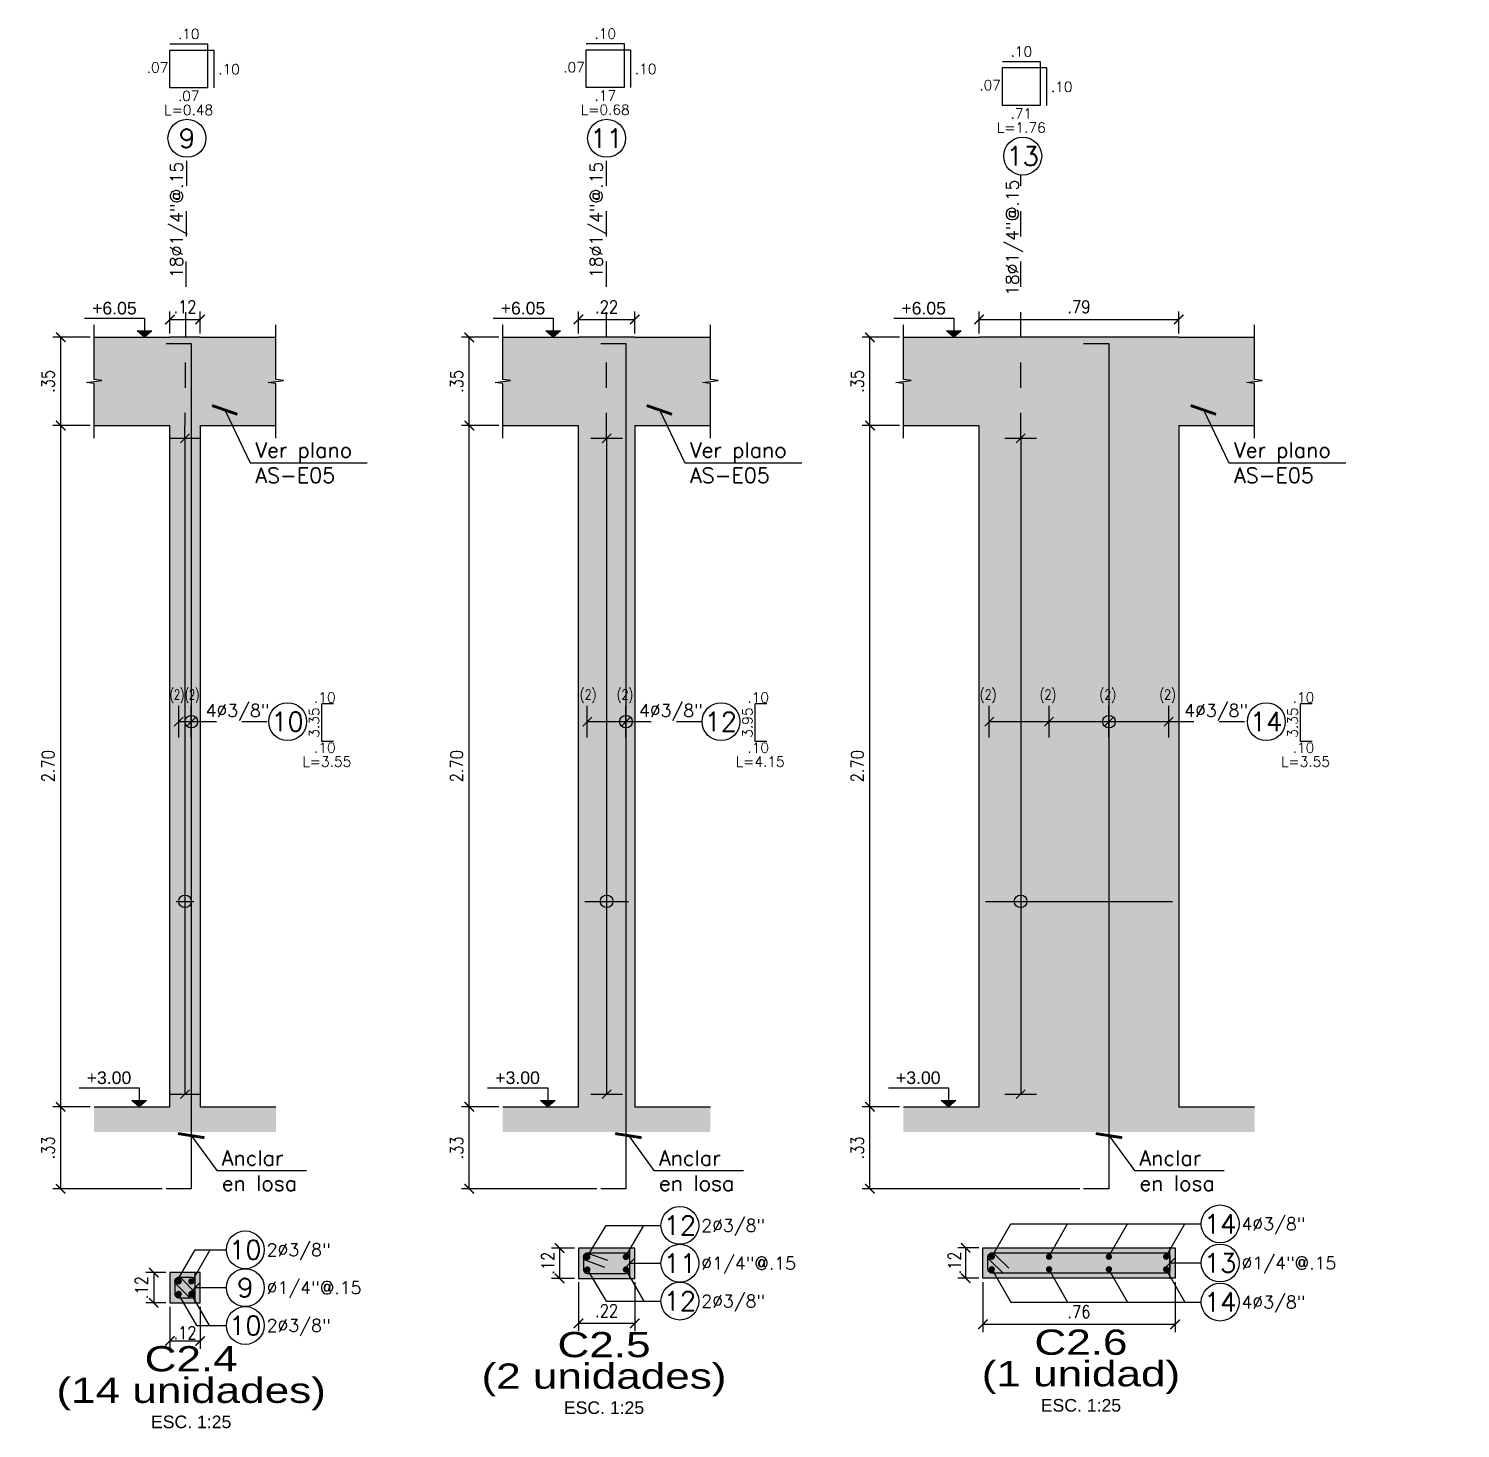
# Model space of a CAD drawing. Header units: millimetres. Extents: x -4.1 to 30.8, y -2.4 to 8.4.
# Drawn here: x 25.12 to 30.79, y 1.78 to 7.32 of the extents above; entities that cross this region are included whole.
import ezdxf
from ezdxf.enums import TextEntityAlignment as Align

# ---------------------------------------------------------------- set-up
doc = ezdxf.new("R2010")
doc.units = ezdxf.units.MM
doc.header["$LTSCALE"] = 0.05
doc.linetypes.add('DOT2', pattern=[3.175, 0, -3.175])
doc.linetypes.add('HIDDEN2', pattern=[4.7625, 3.175, -1.5875])
for name, color, linetype in [('ACHURADO', 1, 'Continuous'), ('ACOTADO', 2, 'Continuous'), ('CONT_CORTE', 4, 'Continuous'), ('TEXTO_REFUERZO', 3, 'Continuous'), ('TITULOS', 1, 'Continuous'), ('TXT_IND', 2, 'Continuous')]:
    doc.layers.add(name, color=color, linetype=linetype)
doc.styles.add('ACOTAMIENTOS', font='romans.shx', dxfattribs={"width": 0.85})
doc.styles.add('ARIAL', font='arial.ttf')
doc.styles.get("Standard").update_dxf_attribs({"font": 'romans.shx'})
doc.dimstyles.new('ACOTA_25', dxfattribs={"dimscale": 0.025, "dimtxt": 2, "dimasz": 1.5, "dimexe": 1.25, "dimexo": 0.625, "dimgap": 1, "dimtad": 1, "dimzin": 4, "dimdsep": 46, "dimtxsty": 'ACOTAMIENTOS', "dimblk1": 'ARCHTICK', "dimblk2": 'ARCHTICK', "dimsah": 1, "dimcen": 1.5, "dimclrd": 1, "dimclre": 1, "dimclrt": 256, "dimadec": 0, "dimazin": 0, "dimtfac": 1, "dimtofl": 0, "dimtmove": 2, "dimatfit": 3, "dimldrblk": 'ARCHTICK', "dimfxl": 0, "dimtolj": 1, "dimtzin": 0, "dimarcsym": 0})

# ---------------------------------------------------------------- blocks, each defined once
blk = doc.blocks.new('_ARCHTICK')
at = {"color": 0, "linetype": 'ByBlock', "const_width": 0.15}
blk.add_lwpolyline([(-0.5, -0.5), (0.5, 0.5)], dxfattribs=at)
blk = doc.blocks.new('Titulos')
at = {"layer": 'TITULOS', "color": 1, "style": 'ARIAL', "width": 1.25}
blk.add_attdef('TITULO_1', text='', height=0.2, dxfattribs=at).set_placement((0, 0.25), align=Align.MIDDLE_CENTER)
at = {"layer": 'TITULOS', "style": 'ARIAL', "width": 1.25}
blk.add_attdef('TITULO_2', text='', height=0.2, dxfattribs=at).set_placement((0, 0), align=Align.MIDDLE_CENTER)
at = {"layer": 'TITULOS', "color": 2, "width": 1.25}
for tag, p in [('ESCALA_1', (0, -0.25)), ('ESCALA_2', (0, -0.408))]:
    blk.add_attdef(tag, text='', height=0.1, dxfattribs=at).set_placement(p, align=Align.MIDDLE_CENTER)
blk = doc.blocks.new('COTA25')
at = {"layer": 'TEXTO_REFUERZO', "color": 1}
blk.add_line((0, -0.0625), (0, 0.0625), dxfattribs=at)
at = {"layer": 'TEXTO_REFUERZO'}
blk.add_line((-0.0177, -0.0177), (0.0177, 0.0177), dxfattribs=at)
blk = doc.blocks.new('*D37')
at = {"layer": 'ACOTADO', "color": 1, "lineweight": -2}
for p, q in [((25.3623, 5.7497), (25.214, 5.7497)), ((25.2452, 3.0497), (25.2452, 5.7497)), ((25.3623, 3.0497), (25.214, 3.0497))]:
    blk.add_line(p, q, dxfattribs=at)
at = {"layer": 'DEFPOINTS', "color": 0}
for p in [(25.2452, 5.7497), (25.3779, 5.7497), (25.3779, 3.0497)]:
    blk.add_point(p, dxfattribs=at)
at = {"layer": 'ACOTADO', "color": 1, "lineweight": -2, "xscale": 0.03750000000000001, "yscale": 0.03750000000000001, "zscale": 0.03750000000000001}
for p, rotation in [((25.2452, 5.7497), 90), ((25.2452, 3.0497), 270)]:
    blk.add_blockref('_ARCHTICK', p, dxfattribs=dict(at, rotation=rotation))
at = {"layer": 'ACOTADO', "insert": (25.1952, 4.3997), "char_height": 0.05, "attachment_point": 5, "rotation": 90, "style": 'ACOTAMIENTOS'}
blk.add_mtext('\\A1;2.70', dxfattribs=at)
blk = doc.blocks.new('*D38')
at = {"layer": 'ACOTADO', "color": 1, "lineweight": -2}
for p, q in [((25.3623, 6.0997), (25.214, 6.0997)), ((25.2452, 5.7497), (25.2452, 6.0997)), ((25.3623, 5.7497), (25.214, 5.7497))]:
    blk.add_line(p, q, dxfattribs=at)
at = {"layer": 'DEFPOINTS', "color": 0}
for p in [(25.2452, 6.0997), (25.3779, 6.0997), (25.3779, 5.7497)]:
    blk.add_point(p, dxfattribs=at)
at = {"layer": 'ACOTADO', "color": 1, "lineweight": -2, "xscale": 0.03750000000000001, "yscale": 0.03750000000000001, "zscale": 0.03750000000000001}
for p, rotation in [((25.2452, 6.0997), 90), ((25.2452, 5.7497), 270)]:
    blk.add_blockref('_ARCHTICK', p, dxfattribs=dict(at, rotation=rotation))
at = {"layer": 'ACOTADO', "insert": (25.1952, 5.9247), "char_height": 0.05, "attachment_point": 5, "rotation": 90, "style": 'ACOTAMIENTOS'}
blk.add_mtext('\\A1;.35', dxfattribs=at)
blk = doc.blocks.new('*D39')
at = {"layer": 'ACOTADO', "color": 1, "lineweight": -2}
for p, q in [((25.3623, 3.0497), (25.214, 3.0497)), ((25.2452, 2.7247), (25.2452, 3.0497)), ((25.6473, 2.7247), (25.214, 2.7247))]:
    blk.add_line(p, q, dxfattribs=at)
at = {"layer": 'DEFPOINTS', "color": 0}
for p in [(25.2452, 3.0497), (25.3779, 3.0497), (25.6629, 2.7247)]:
    blk.add_point(p, dxfattribs=at)
at = {"layer": 'ACOTADO', "color": 1, "lineweight": -2, "xscale": 0.03750000000000001, "yscale": 0.03750000000000001, "zscale": 0.03750000000000001}
for p, rotation in [((25.2452, 3.0497), 90), ((25.2452, 2.7247), 270)]:
    blk.add_blockref('_ARCHTICK', p, dxfattribs=dict(at, rotation=rotation))
at = {"layer": 'ACOTADO', "insert": (25.1952, 2.8872), "char_height": 0.05, "attachment_point": 5, "rotation": 90, "style": 'ACOTAMIENTOS'}
blk.add_mtext('\\A1;.33', dxfattribs=at)
blk = doc.blocks.new('*D40')
at = {"layer": 'ACOTADO', "color": 1, "linetype": 'HIDDEN2', "lineweight": -2}
for p, q in [((25.6779, 6.1153), (25.6779, 6.2015)), ((25.7979, 6.1153), (25.7979, 6.2015))]:
    blk.add_line(p, q, dxfattribs=at)
at = {"layer": 'ACOTADO', "color": 1, "lineweight": -2}
blk.add_line((25.6779, 6.1702), (25.7979, 6.1702), dxfattribs=at)
at = {"layer": 'DEFPOINTS', "color": 0}
for p in [(25.7979, 6.1702), (25.6779, 6.0997), (25.7979, 6.0997)]:
    blk.add_point(p, dxfattribs=at)
at = {"layer": 'ACOTADO', "color": 1, "lineweight": -2, "xscale": 0.03750000000000001, "yscale": 0.03750000000000001, "zscale": 0.03750000000000001, "rotation": 180}
blk.add_blockref('_ARCHTICK', (25.6779, 6.1702), dxfattribs=at)
at = {"layer": 'ACOTADO', "color": 1, "lineweight": -2, "xscale": 0.03750000000000001, "yscale": 0.03750000000000001, "zscale": 0.03750000000000001}
blk.add_blockref('_ARCHTICK', (25.7979, 6.1702), dxfattribs=at)
at = {"layer": 'ACOTADO', "insert": (25.7379, 6.2209), "char_height": 0.05, "attachment_point": 5, "style": 'ACOTAMIENTOS'}
blk.add_mtext('\\A1;.12', dxfattribs=at)
blk = doc.blocks.new('Nivel-elev')
at = {"layer": 'TXT_IND'}
blk.add_hatch(color=1, dxfattribs=at).paths.add_polyline_path([(-0.058, 0.051), (0.058, 0.051), (0, 0)])
for p, q in [((0, 0), (-0.058, 0.051)), ((-0.058, 0.051), (0.058, 0.051)), ((0.058, 0.051), (0, 0))]:
    blk.add_line(p, q, dxfattribs=at)
blk.add_lwpolyline([(-0.476, 0.151), (0, 0.151), (0, 0.051)], dxfattribs=at)
blk.add_attdef('+2.85', (-0.476, 0.171), '', height=0.0975, dxfattribs=at)
blk = doc.blocks.new('*D41')
at = {"layer": 'ACOTADO', "color": 1, "lineweight": -2}
for p, q in [((27.2816, 2.4898), (27.1908, 2.4898)), ((27.2221, 2.4898), (27.2221, 2.3698)), ((27.2816, 2.3698), (27.1908, 2.3698))]:
    blk.add_line(p, q, dxfattribs=at)
at = {"layer": 'DEFPOINTS', "color": 0}
for p in [(27.2972, 2.4898), (27.2221, 2.3698), (27.2972, 2.3698)]:
    blk.add_point(p, dxfattribs=at)
at = {"layer": 'ACOTADO', "color": 1, "lineweight": -2, "xscale": 0.03750000000000001, "yscale": 0.03750000000000001, "zscale": 0.03750000000000001}
for p, rotation in [((27.2221, 2.4898), 90), ((27.2221, 2.3698), 270)]:
    blk.add_blockref('_ARCHTICK', p, dxfattribs=dict(at, rotation=rotation))
at = {"layer": 'ACOTADO', "insert": (27.1759, 2.4298), "char_height": 0.05, "attachment_point": 5, "rotation": 90, "style": 'ACOTAMIENTOS'}
blk.add_mtext('\\A1;.12', dxfattribs=at)
blk = doc.blocks.new('*D42')
at = {"layer": 'ACOTADO', "color": 1, "lineweight": -2}
for p, q in [((27.2972, 2.3542), (27.2972, 2.1604)), ((27.5203, 2.3542), (27.5203, 2.1604)), ((27.2972, 2.1917), (27.5203, 2.1917))]:
    blk.add_line(p, q, dxfattribs=at)
at = {"layer": 'DEFPOINTS', "color": 0}
for p in [(27.2972, 2.3698), (27.5203, 2.3698), (27.5203, 2.1917)]:
    blk.add_point(p, dxfattribs=at)
at = {"layer": 'ACOTADO', "color": 1, "lineweight": -2, "xscale": 0.03750000000000001, "yscale": 0.03750000000000001, "zscale": 0.03750000000000001, "rotation": 180}
blk.add_blockref('_ARCHTICK', (27.2972, 2.1917), dxfattribs=at)
at = {"layer": 'ACOTADO', "color": 1, "lineweight": -2, "xscale": 0.03750000000000001, "yscale": 0.03750000000000001, "zscale": 0.03750000000000001}
blk.add_blockref('_ARCHTICK', (27.5203, 2.1917), dxfattribs=at)
at = {"layer": 'ACOTADO', "insert": (27.4088, 2.2417), "char_height": 0.05, "attachment_point": 5, "style": 'ACOTAMIENTOS'}
blk.add_mtext('\\A1;.22', dxfattribs=at)
blk = doc.blocks.new('*D43')
at = {"layer": 'ACOTADO', "color": 1, "lineweight": -2}
for p, q in [((26.9816, 5.7497), (26.8332, 5.7497)), ((26.8645, 3.0497), (26.8645, 5.7497)), ((26.9816, 3.0497), (26.8332, 3.0497))]:
    blk.add_line(p, q, dxfattribs=at)
at = {"layer": 'DEFPOINTS', "color": 0}
for p in [(26.8645, 5.7497), (26.9972, 5.7497), (26.9972, 3.0497)]:
    blk.add_point(p, dxfattribs=at)
at = {"layer": 'ACOTADO', "color": 1, "lineweight": -2, "xscale": 0.03750000000000001, "yscale": 0.03750000000000001, "zscale": 0.03750000000000001}
for p, rotation in [((26.8645, 5.7497), 90), ((26.8645, 3.0497), 270)]:
    blk.add_blockref('_ARCHTICK', p, dxfattribs=dict(at, rotation=rotation))
at = {"layer": 'ACOTADO', "insert": (26.8145, 4.3997), "char_height": 0.05, "attachment_point": 5, "rotation": 90, "style": 'ACOTAMIENTOS'}
blk.add_mtext('\\A1;2.70', dxfattribs=at)
blk = doc.blocks.new('*D44')
at = {"layer": 'ACOTADO', "color": 1, "lineweight": -2}
for p, q in [((26.9816, 6.0997), (26.8332, 6.0997)), ((26.8645, 5.7497), (26.8645, 6.0997)), ((26.9816, 5.7497), (26.8332, 5.7497))]:
    blk.add_line(p, q, dxfattribs=at)
at = {"layer": 'DEFPOINTS', "color": 0}
for p in [(26.8645, 6.0997), (26.9972, 6.0997), (26.9972, 5.7497)]:
    blk.add_point(p, dxfattribs=at)
at = {"layer": 'ACOTADO', "color": 1, "lineweight": -2, "xscale": 0.03750000000000001, "yscale": 0.03750000000000001, "zscale": 0.03750000000000001}
for p, rotation in [((26.8645, 6.0997), 90), ((26.8645, 5.7497), 270)]:
    blk.add_blockref('_ARCHTICK', p, dxfattribs=dict(at, rotation=rotation))
at = {"layer": 'ACOTADO', "insert": (26.8145, 5.9247), "char_height": 0.05, "attachment_point": 5, "rotation": 90, "style": 'ACOTAMIENTOS'}
blk.add_mtext('\\A1;.35', dxfattribs=at)
blk = doc.blocks.new('*D45')
at = {"layer": 'ACOTADO', "color": 1, "lineweight": -2}
for p, q in [((26.9816, 3.0497), (26.8332, 3.0497)), ((26.8645, 2.7247), (26.8645, 3.0497)), ((27.3697, 2.7247), (26.8332, 2.7247))]:
    blk.add_line(p, q, dxfattribs=at)
at = {"layer": 'DEFPOINTS', "color": 0}
for p in [(26.8645, 3.0497), (26.9972, 3.0497), (27.3853, 2.7247)]:
    blk.add_point(p, dxfattribs=at)
at = {"layer": 'ACOTADO', "color": 1, "lineweight": -2, "xscale": 0.03750000000000001, "yscale": 0.03750000000000001, "zscale": 0.03750000000000001}
for p, rotation in [((26.8645, 3.0497), 90), ((26.8645, 2.7247), 270)]:
    blk.add_blockref('_ARCHTICK', p, dxfattribs=dict(at, rotation=rotation))
at = {"layer": 'ACOTADO', "insert": (26.8145, 2.8872), "char_height": 0.05, "attachment_point": 5, "rotation": 90, "style": 'ACOTAMIENTOS'}
blk.add_mtext('\\A1;.33', dxfattribs=at)
blk = doc.blocks.new('*D46')
at = {"layer": 'ACOTADO', "color": 1, "linetype": 'HIDDEN2', "lineweight": -2}
for p, q in [((27.2972, 6.1153), (27.2972, 6.2015)), ((27.5203, 6.1153), (27.5203, 6.2015))]:
    blk.add_line(p, q, dxfattribs=at)
at = {"layer": 'ACOTADO', "color": 1, "lineweight": -2}
blk.add_line((27.2972, 6.1702), (27.5203, 6.1702), dxfattribs=at)
at = {"layer": 'DEFPOINTS', "color": 0}
for p in [(27.5203, 6.1702), (27.2972, 6.0997), (27.5203, 6.0997)]:
    blk.add_point(p, dxfattribs=at)
at = {"layer": 'ACOTADO', "color": 1, "lineweight": -2, "xscale": 0.03750000000000001, "yscale": 0.03750000000000001, "zscale": 0.03750000000000001, "rotation": 180}
blk.add_blockref('_ARCHTICK', (27.2972, 6.1702), dxfattribs=at)
at = {"layer": 'ACOTADO', "color": 1, "lineweight": -2, "xscale": 0.03750000000000001, "yscale": 0.03750000000000001, "zscale": 0.03750000000000001}
blk.add_blockref('_ARCHTICK', (27.5203, 6.1702), dxfattribs=at)
at = {"layer": 'ACOTADO', "insert": (27.4088, 6.2202), "char_height": 0.05, "attachment_point": 5, "style": 'ACOTAMIENTOS'}
blk.add_mtext('\\A1;.22', dxfattribs=at)
blk = doc.blocks.new('*D50')
at = {"layer": 'ACOTADO', "color": 1, "lineweight": -2}
for p, q in [((28.5694, 5.7497), (28.4211, 5.7497)), ((28.4523, 3.0497), (28.4523, 5.7497)), ((28.5694, 3.0497), (28.4211, 3.0497))]:
    blk.add_line(p, q, dxfattribs=at)
at = {"layer": 'DEFPOINTS', "color": 0}
for p in [(28.4523, 5.7497), (28.5851, 5.7497), (28.5851, 3.0497)]:
    blk.add_point(p, dxfattribs=at)
at = {"layer": 'ACOTADO', "color": 1, "lineweight": -2, "xscale": 0.03750000000000001, "yscale": 0.03750000000000001, "zscale": 0.03750000000000001}
for p, rotation in [((28.4523, 5.7497), 90), ((28.4523, 3.0497), 270)]:
    blk.add_blockref('_ARCHTICK', p, dxfattribs=dict(at, rotation=rotation))
at = {"layer": 'ACOTADO', "insert": (28.4023, 4.3997), "char_height": 0.05, "attachment_point": 5, "rotation": 90, "style": 'ACOTAMIENTOS'}
blk.add_mtext('\\A1;2.70', dxfattribs=at)
blk = doc.blocks.new('*D51')
at = {"layer": 'ACOTADO', "color": 1, "lineweight": -2}
for p, q in [((28.5694, 6.0997), (28.4211, 6.0997)), ((28.4523, 5.7497), (28.4523, 6.0997)), ((28.5694, 5.7497), (28.4211, 5.7497))]:
    blk.add_line(p, q, dxfattribs=at)
at = {"layer": 'DEFPOINTS', "color": 0}
for p in [(28.4523, 6.0997), (28.5851, 6.0997), (28.5851, 5.7497)]:
    blk.add_point(p, dxfattribs=at)
at = {"layer": 'ACOTADO', "color": 1, "lineweight": -2, "xscale": 0.03750000000000001, "yscale": 0.03750000000000001, "zscale": 0.03750000000000001}
for p, rotation in [((28.4523, 6.0997), 90), ((28.4523, 5.7497), 270)]:
    blk.add_blockref('_ARCHTICK', p, dxfattribs=dict(at, rotation=rotation))
at = {"layer": 'ACOTADO', "insert": (28.4023, 5.9247), "char_height": 0.05, "attachment_point": 5, "rotation": 90, "style": 'ACOTAMIENTOS'}
blk.add_mtext('\\A1;.35', dxfattribs=at)
blk = doc.blocks.new('*D52')
at = {"layer": 'ACOTADO', "color": 1, "lineweight": -2}
for p, q in [((28.5694, 3.0497), (28.4211, 3.0497)), ((28.4523, 2.7247), (28.4523, 3.0497)), ((29.2836, 2.7247), (28.4211, 2.7247))]:
    blk.add_line(p, q, dxfattribs=at)
at = {"layer": 'DEFPOINTS', "color": 0}
for p in [(28.4523, 3.0497), (28.5851, 3.0497), (29.2992, 2.7247)]:
    blk.add_point(p, dxfattribs=at)
at = {"layer": 'ACOTADO', "color": 1, "lineweight": -2, "xscale": 0.03750000000000001, "yscale": 0.03750000000000001, "zscale": 0.03750000000000001}
for p, rotation in [((28.4523, 3.0497), 90), ((28.4523, 2.7247), 270)]:
    blk.add_blockref('_ARCHTICK', p, dxfattribs=dict(at, rotation=rotation))
at = {"layer": 'ACOTADO', "insert": (28.4023, 2.8872), "char_height": 0.05, "attachment_point": 5, "rotation": 90, "style": 'ACOTAMIENTOS'}
blk.add_mtext('\\A1;.33', dxfattribs=at)
blk = doc.blocks.new('*D53')
at = {"layer": 'ACOTADO', "color": 1, "linetype": 'HIDDEN2', "lineweight": -2}
for p, q in [((28.8851, 6.1153), (28.8851, 6.2015)), ((29.6763, 6.1153), (29.6763, 6.2015))]:
    blk.add_line(p, q, dxfattribs=at)
at = {"layer": 'ACOTADO', "color": 1, "lineweight": -2}
blk.add_line((28.8851, 6.1702), (29.6763, 6.1702), dxfattribs=at)
at = {"layer": 'DEFPOINTS', "color": 0}
for p in [(29.6763, 6.1702), (28.8851, 6.0997), (29.6763, 6.0997)]:
    blk.add_point(p, dxfattribs=at)
at = {"layer": 'ACOTADO', "color": 1, "lineweight": -2, "xscale": 0.03750000000000001, "yscale": 0.03750000000000001, "zscale": 0.03750000000000001, "rotation": 180}
blk.add_blockref('_ARCHTICK', (28.8851, 6.1702), dxfattribs=at)
at = {"layer": 'ACOTADO', "color": 1, "lineweight": -2, "xscale": 0.03750000000000001, "yscale": 0.03750000000000001, "zscale": 0.03750000000000001}
blk.add_blockref('_ARCHTICK', (29.6763, 6.1702), dxfattribs=at)
at = {"layer": 'ACOTADO', "insert": (29.2807, 6.2202), "char_height": 0.05, "attachment_point": 5, "style": 'ACOTAMIENTOS'}
blk.add_mtext('\\A1;.79', dxfattribs=at)
blk = doc.blocks.new('*D54')
at = {"layer": 'ACOTADO', "color": 1, "lineweight": -2}
for p, q in [((28.8844, 2.4908), (28.8005, 2.4908)), ((28.8317, 2.3708), (28.8317, 2.4908)), ((28.8844, 2.3708), (28.8005, 2.3708))]:
    blk.add_line(p, q, dxfattribs=at)
at = {"layer": 'DEFPOINTS', "color": 0}
for p in [(28.8317, 2.4908), (28.9001, 2.4908), (28.9001, 2.3708)]:
    blk.add_point(p, dxfattribs=at)
at = {"layer": 'ACOTADO', "color": 1, "lineweight": -2, "xscale": 0.03750000000000001, "yscale": 0.03750000000000001, "zscale": 0.03750000000000001}
for p, rotation in [((28.8317, 2.4908), 90), ((28.8317, 2.3708), 270)]:
    blk.add_blockref('_ARCHTICK', p, dxfattribs=dict(at, rotation=rotation))
at = {"layer": 'ACOTADO', "insert": (28.7872, 2.4308), "char_height": 0.05, "attachment_point": 5, "rotation": 90, "style": 'ACOTAMIENTOS'}
blk.add_mtext('\\A1;.12', dxfattribs=at)
blk = doc.blocks.new('*D55')
at = {"layer": 'ACOTADO', "color": 1, "lineweight": -2}
for p, q in [((28.9001, 2.3551), (28.9001, 2.1564)), ((29.6613, 2.3551), (29.6613, 2.1564)), ((28.9001, 2.1877), (29.6613, 2.1877))]:
    blk.add_line(p, q, dxfattribs=at)
at = {"layer": 'DEFPOINTS', "color": 0}
for p in [(28.9001, 2.3708), (29.6613, 2.3708), (29.6613, 2.1877)]:
    blk.add_point(p, dxfattribs=at)
at = {"layer": 'ACOTADO', "color": 1, "lineweight": -2, "xscale": 0.03750000000000001, "yscale": 0.03750000000000001, "zscale": 0.03750000000000001, "rotation": 180}
blk.add_blockref('_ARCHTICK', (28.9001, 2.1877), dxfattribs=at)
at = {"layer": 'ACOTADO', "color": 1, "lineweight": -2, "xscale": 0.03750000000000001, "yscale": 0.03750000000000001, "zscale": 0.03750000000000001}
blk.add_blockref('_ARCHTICK', (29.6613, 2.1877), dxfattribs=at)
at = {"layer": 'ACOTADO', "insert": (29.2807, 2.2377), "char_height": 0.05, "attachment_point": 5, "style": 'ACOTAMIENTOS'}
blk.add_mtext('\\A1;.76', dxfattribs=at)
blk = doc.blocks.new('*D59')
at = {"layer": 'ACOTADO', "color": 1, "lineweight": -2}
for p, q in [((25.6623, 2.3931), (25.5827, 2.3931)), ((25.614, 2.3931), (25.614, 2.2731)), ((25.6623, 2.2731), (25.5827, 2.2731))]:
    blk.add_line(p, q, dxfattribs=at)
at = {"layer": 'DEFPOINTS', "color": 0}
for p in [(25.6779, 2.3931), (25.614, 2.2731), (25.6779, 2.2731)]:
    blk.add_point(p, dxfattribs=at)
at = {"layer": 'ACOTADO', "color": 1, "lineweight": -2, "xscale": 0.03750000000000001, "yscale": 0.03750000000000001, "zscale": 0.03750000000000001}
for p, rotation in [((25.614, 2.3931), 90), ((25.614, 2.2731), 270)]:
    blk.add_blockref('_ARCHTICK', p, dxfattribs=dict(at, rotation=rotation))
at = {"layer": 'ACOTADO', "insert": (25.566, 2.3331), "char_height": 0.05, "attachment_point": 5, "rotation": 90, "style": 'ACOTAMIENTOS'}
blk.add_mtext('\\A1;.12', dxfattribs=at)
blk = doc.blocks.new('*D60')
at = {"layer": 'ACOTADO', "color": 1, "lineweight": -2}
for p, q in [((25.6779, 2.2575), (25.6779, 2.0906)), ((25.7979, 2.2575), (25.7979, 2.0906)), ((25.6779, 2.1218), (25.7979, 2.1218))]:
    blk.add_line(p, q, dxfattribs=at)
at = {"layer": 'DEFPOINTS', "color": 0}
for p in [(25.6779, 2.2731), (25.7979, 2.2731), (25.7979, 2.1218)]:
    blk.add_point(p, dxfattribs=at)
at = {"layer": 'ACOTADO', "color": 1, "lineweight": -2, "xscale": 0.03750000000000001, "yscale": 0.03750000000000001, "zscale": 0.03750000000000001, "rotation": 180}
blk.add_blockref('_ARCHTICK', (25.6779, 2.1218), dxfattribs=at)
at = {"layer": 'ACOTADO', "color": 1, "lineweight": -2, "xscale": 0.03750000000000001, "yscale": 0.03750000000000001, "zscale": 0.03750000000000001}
blk.add_blockref('_ARCHTICK', (25.7979, 2.1218), dxfattribs=at)
at = {"layer": 'ACOTADO', "insert": (25.7379, 2.1543), "char_height": 0.05, "attachment_point": 5, "style": 'ACOTAMIENTOS'}
blk.add_mtext('\\A1;.12', dxfattribs=at)

msp = doc.modelspace()

# ---------------------------------------------------------------- hatches: boundary and pattern name
at = {"layer": 'ACHURADO'}
h = msp.add_hatch(color=254, dxfattribs=at)
h.dxf.hatch_style = 1
h.paths.add_polyline_path([(26.0979, 5.9167), (26.0679, 5.9207), (26.0979, 5.9247), (26.0979, 6.0997), (25.7979, 6.0997), (25.6779, 6.0997), (25.3779, 6.0997), (25.3779, 5.9327), (25.4079, 5.9287), (25.3779, 5.9247), (25.3779, 5.7497), (25.6779, 5.7497), (25.6779, 3.0497), (25.3779, 3.0497), (25.3779, 2.9497), (26.0979, 2.9497), (26.0979, 3.0497), (25.7979, 3.0497), (25.7979, 5.7497), (26.0979, 5.7497)])
h = msp.add_hatch(color=254, dxfattribs=at)
h.dxf.hatch_style = 1
h.paths.add_polyline_path([(27.8203, 6.0997), (27.5203, 6.0997), (27.2972, 6.0997), (26.9972, 6.0997), (26.9972, 5.9327), (27.0272, 5.9287), (26.9972, 5.9247), (26.9972, 5.7497), (27.2972, 5.7497), (27.2972, 3.0497), (26.9972, 3.0497), (26.9972, 2.9497), (27.8203, 2.9497), (27.8203, 3.0497), (27.5203, 3.0497), (27.5203, 5.7497), (27.8203, 5.7497), (27.8203, 5.9167), (27.7903, 5.9207), (27.8203, 5.9247)])
h = msp.add_hatch(color=254, dxfattribs=at)
h.dxf.hatch_style = 1
h.paths.add_polyline_path([(29.6763, 5.7497), (29.9763, 5.7497), (29.9763, 5.9167), (29.9463, 5.9207), (29.9763, 5.9247), (29.9763, 6.0997), (29.6763, 6.0997), (28.8851, 6.0997), (28.5851, 6.0997), (28.5851, 5.9327), (28.6151, 5.9287), (28.5851, 5.9247), (28.5851, 5.7497), (28.8851, 5.7497), (28.8851, 3.0497), (28.5851, 3.0497), (28.5851, 2.9497), (29.9763, 2.9497), (29.9763, 3.0497), (29.6763, 3.0497)])
h = msp.add_hatch(color=254, dxfattribs=at)
h.dxf.hatch_style = 1
h.paths.add_polyline_path([(27.5203, 2.4898), (27.2972, 2.4898), (27.2972, 2.3698), (27.5203, 2.3698)])
h = msp.add_hatch(color=254, dxfattribs=at)
h.dxf.hatch_style = 1
h.paths.add_polyline_path([(29.6613, 2.4908), (28.9001, 2.4908), (28.9001, 2.3708), (29.6613, 2.3708)])
h = msp.add_hatch(color=254, dxfattribs=at)
h.dxf.hatch_style = 1
h.paths.add_polyline_path([(25.7979, 2.3931), (25.6779, 2.3931), (25.6779, 2.2731), (25.7979, 2.2731)])

# ---------------------------------------------------------------- linework, layer by layer
at = {"layer": 'ACOTADO'}
for p in [(29.1621, 2.458), (29.3992, 2.458)]:
    msp.add_point(p, dxfattribs=at)
at = {"layer": 'CONT_CORTE'}
for p, q in [((25.3779, 6.0997), (25.6779, 6.0997)), ((25.7979, 6.0997), (26.0979, 6.0997)), ((26.9972, 6.0997), (27.2972, 6.0997)), ((27.5203, 6.0997), (27.8203, 6.0997)), ((28.5851, 6.0997), (28.8851, 6.0997)), ((29.6763, 6.0997), (29.9763, 6.0997)), ((25.3779, 5.7497), (25.6779, 5.7497)), ((25.6779, 3.0497), (25.6779, 5.7497)), ((25.7979, 5.7497), (26.0979, 5.7497)), ((25.7979, 5.7497), (25.7979, 3.0497)), ((26.9972, 5.7497), (27.2972, 5.7497)), ((27.2972, 3.0497), (27.2972, 5.7497)), ((27.5203, 5.7497), (27.8203, 5.7497)), ((27.5203, 5.7497), (27.5203, 3.0497)), ((28.5851, 5.7497), (28.8851, 5.7497)), ((28.8851, 3.0497), (28.8851, 5.7497)), ((29.6763, 5.7497), (29.9763, 5.7497)), ((29.6763, 5.7497), (29.6763, 3.0497)), ((25.3779, 3.0497), (25.6779, 3.0497)), ((25.7979, 3.0497), (26.0979, 3.0497)), ((26.9972, 3.0497), (27.2972, 3.0497)), ((27.5203, 3.0497), (27.8203, 3.0497)), ((28.5851, 3.0497), (28.8851, 3.0497)), ((29.6763, 3.0497), (29.9763, 3.0497))]:
    msp.add_line(p, q, dxfattribs=at)
at = {"layer": 'CONT_CORTE', "color": 1}
for points in [[(25.3779, 5.6997), (25.3779, 5.9167), (25.3479, 5.9207), (25.4079, 5.9287), (25.3779, 5.9327), (25.3779, 6.1497)], [(26.0979, 5.6997), (26.0979, 5.9167), (26.0679, 5.9207), (26.1279, 5.9287), (26.0979, 5.9327), (26.0979, 6.1497)], [(26.9972, 5.6997), (26.9972, 5.9167), (26.9672, 5.9207), (27.0272, 5.9287), (26.9972, 5.9327), (26.9972, 6.1497)], [(27.8203, 5.6997), (27.8203, 5.9167), (27.7903, 5.9207), (27.8503, 5.9287), (27.8203, 5.9327), (27.8203, 6.1497)], [(28.5851, 5.6997), (28.5851, 5.9167), (28.5551, 5.9207), (28.6151, 5.9287), (28.5851, 5.9327), (28.5851, 6.1497)], [(29.9763, 5.6997), (29.9763, 5.9167), (29.9463, 5.9207), (30.0063, 5.9287), (29.9763, 5.9327), (29.9763, 6.1497)]]:
    msp.add_lwpolyline(points, dxfattribs=at)
at = {"layer": 'CONT_CORTE'}
for points in [[(25.7979, 6.0997), (25.7979, 6.0997), (25.6779, 6.0997)], [(27.5203, 6.0997), (27.5203, 6.0997), (27.2972, 6.0997)], [(29.6763, 6.0997), (29.6763, 6.0997), (28.8851, 6.0997)]]:
    msp.add_lwpolyline(points, dxfattribs=at)
for points in [[(27.2972, 2.3698), (27.5203, 2.3698), (27.5203, 2.4898), (27.2972, 2.4898)], [(28.9001, 2.3708), (28.9001, 2.4908), (29.6613, 2.4908), (29.6613, 2.3708)], [(25.6779, 2.2731), (25.7979, 2.2731), (25.7979, 2.3931), (25.6779, 2.3931)]]:
    msp.add_lwpolyline(points, close=True, dxfattribs=at)
at = {"layer": 'TEXTO_REFUERZO', "color": 3, "linetype": 'DOT2', "ltscale": 0.2}
for p, q in [((25.7379, 5.6997), (25.7457, 6.8131)), ((27.4088, 5.6997), (27.4088, 6.8135)), ((29.0498, 5.6997), (29.0498, 6.7424))]:
    msp.add_line(p, q, dxfattribs=at)
at = {"layer": 'TEXTO_REFUERZO', "color": 1}
for p, q in [((25.7379, 5.6997), (25.7379, 3.1)), ((27.4088, 5.6997), (27.4088, 3.1)), ((29.0498, 5.6997), (29.0498, 3.1)), ((25.7129, 4.5763), (25.7629, 4.5763)), ((27.3322, 4.5763), (27.4853, 4.5763)), ((28.9251, 4.5763), (29.6363, 4.5763)), ((27.5003, 2.4298), (27.6241, 2.4298)), ((29.6413, 2.4308), (29.7651, 2.4308)), ((25.7779, 2.3331), (25.9018, 2.3331))]:
    msp.add_line(p, q, dxfattribs=at)
at = {"layer": 'TEXTO_REFUERZO', "color": 5, "linetype": 'Continuous'}
for p, q in [((25.7029, 3.8641), (25.7729, 3.8641)), ((27.3222, 3.8641), (27.4953, 3.8641)), ((28.9101, 3.8641), (29.6513, 3.8641))]:
    msp.add_line(p, q, dxfattribs=at)
for points in [[(25.6776, 7.2631), (25.8276, 7.2631), (25.8276, 7.0881), (25.6776, 7.0881), (25.6776, 7.2381), (25.8526, 7.2381), (25.8526, 7.0881)], [(27.3283, 7.2641), (27.4783, 7.2641), (27.4783, 7.0891), (27.3283, 7.0891), (27.3283, 7.2391), (27.5033, 7.2391), (27.5033, 7.0891)], [(28.9772, 7.1934), (29.1272, 7.1934), (29.1272, 7.0184), (28.9772, 7.0184), (28.9772, 7.1684), (29.1522, 7.1684), (29.1522, 7.0184)], [(26.3268, 4.4975), (26.2796, 4.4975), (26.2796, 4.6475), (26.2796, 4.6475)], [(26.3268, 4.6475), (26.2796, 4.6475)], [(28.0441, 4.4975), (27.997, 4.4975), (27.997, 4.6475), (27.997, 4.6475)], [(28.0441, 4.6475), (27.997, 4.6475)], [(30.2052, 4.4975), (30.158, 4.4975), (30.158, 4.6475), (30.158, 4.6475)], [(30.2052, 4.6475), (30.158, 4.6475)]]:
    msp.add_lwpolyline(points, dxfattribs=at)
at = {"layer": 'TEXTO_REFUERZO', "color": 5}
for points in [[(25.6629, 6.0747), (25.7629, 6.0747), (25.7629, 2.7247), (25.6629, 2.7247)], [(27.3853, 6.0747), (27.4853, 6.0747), (27.4853, 2.7247), (27.3853, 2.7247)], [(29.2992, 6.0747), (29.3992, 6.0747), (29.3992, 2.7247), (29.2992, 2.7247)]]:
    msp.add_lwpolyline(points, dxfattribs=at)
at = {"layer": 'TEXTO_REFUERZO', "color": 1}
for points in [[(27.3322, 2.4548), (27.4072, 2.5798), (27.6243, 2.5798)], [(27.4838, 2.4548), (27.5559, 2.5798)], [(28.9351, 2.4558), (29.0101, 2.5857), (29.7651, 2.5857)], [(29.1606, 2.4558), (29.2356, 2.5857)], [(29.3977, 2.4558), (29.4727, 2.5857)], [(29.6248, 2.4558), (29.6998, 2.5857)], [(25.7029, 2.3532), (25.7779, 2.4831), (25.9018, 2.4831)], [(25.7714, 2.3681), (25.8378, 2.4831)], [(27.3322, 2.4048), (27.4072, 2.2798), (27.6241, 2.2798)], [(27.4838, 2.4048), (27.5559, 2.2798)], [(28.9351, 2.4058), (29.0101, 2.2758), (29.7651, 2.2758)], [(29.1606, 2.4058), (29.2356, 2.2758)], [(29.3977, 2.4058), (29.4727, 2.2758)], [(29.6248, 2.4058), (29.6998, 2.2758)], [(25.7082, 2.313), (25.7832, 2.1831), (25.9018, 2.1831)], [(25.7614, 2.3081), (25.8336, 2.1831)]]:
    msp.add_lwpolyline(points, dxfattribs=at)
at = {"layer": 'TEXTO_REFUERZO', "color": 5}
for points in [[(27.4022, 2.4132), (27.3271, 2.4408, -1), (27.3374, 2.4689), (27.4125, 2.4414)], [(28.981, 2.3886), (28.9245, 2.4451, -1), (28.9457, 2.4664), (29.0022, 2.4098)], [(25.7589, 2.291), (25.7023, 2.3475, -1), (25.7235, 2.3687), (25.7801, 2.3122)]]:
    msp.add_lwpolyline(points, format="xyb", dxfattribs=at)
for points in [[(27.3322, 2.3898), (27.4853, 2.3898, 0.414214), (27.5003, 2.4048), (27.5003, 2.4548, 0.414214), (27.4853, 2.4698), (27.3322, 2.4698, 0.414214), (27.3172, 2.4548), (27.3172, 2.4048, 0.414214)], [(28.9201, 2.4058), (28.9201, 2.4558, -0.414214), (28.9351, 2.4708), (29.6263, 2.4708, -0.414214), (29.6413, 2.4558), (29.6413, 2.4058, -0.414214), (29.6263, 2.3908), (28.9351, 2.3908, -0.414214)], [(25.7129, 2.2931), (25.7629, 2.2931, 0.414214), (25.7779, 2.3081), (25.7779, 2.3581, 0.414214), (25.7629, 2.3731), (25.7129, 2.3731, 0.414214), (25.6979, 2.3581), (25.6979, 2.3081, 0.414214)]]:
    msp.add_lwpolyline(points, format="xyb", close=True, dxfattribs=at)
at = {"layer": 'TEXTO_REFUERZO', "color": 1, "const_width": 0.0125}
for points in [[(27.326, 2.4548, 1), (27.3385, 2.4548, 1)], [(27.4915, 2.4548, -1), (27.479, 2.4548, -1)], [(28.9288, 2.4558, 1), (28.9413, 2.4558, 1)], [(29.1684, 2.4558, -1), (29.1559, 2.4558, -1)], [(29.4055, 2.4558, -1), (29.393, 2.4558, -1)], [(29.6325, 2.4558, -1), (29.62, 2.4558, -1)], [(27.326, 2.4048, -1), (27.3385, 2.4048, -1)], [(27.4915, 2.4048, 1), (27.479, 2.4048, 1)], [(28.9288, 2.4058, -1), (28.9413, 2.4058, -1)], [(29.1684, 2.4058, 1), (29.1559, 2.4058, 1)], [(29.4055, 2.4058, 1), (29.393, 2.4058, 1)], [(29.6325, 2.4058, 1), (29.62, 2.4058, 1)], [(25.7067, 2.3581, 1), (25.7192, 2.3581, 1)], [(25.7692, 2.3581, -1), (25.7567, 2.3581, -1)], [(25.7067, 2.3081, -1), (25.7192, 2.3081, -1)], [(25.7692, 2.3081, 1), (25.7567, 2.3081, 1)]]:
    msp.add_lwpolyline(points, format="xyb", close=True, dxfattribs=at)
at = {"layer": 'TEXTO_REFUERZO', "color": 3}
for centre, radius in [((25.7457, 6.8883), 0.0753), ((27.4088, 6.8883), 0.0753), ((29.0576, 6.8177), 0.0753), ((26.1448, 4.5763), 0.075), ((27.8622, 4.5763), 0.075), ((30.0232, 4.5763), 0.075), ((27.6991, 2.5798), 0.075), ((29.8401, 2.5857), 0.075), ((25.9768, 2.4831), 0.075), ((27.6991, 2.4298), 0.075), ((29.8401, 2.4308), 0.075), ((25.9768, 2.3331), 0.075), ((27.6991, 2.2798), 0.075), ((29.8401, 2.2758), 0.075), ((25.9768, 2.1831), 0.075)]:
    msp.add_circle(centre, radius, dxfattribs=at)
at = {"layer": 'TEXTO_REFUERZO', "color": 1}
for centre in [(25.7629, 4.5763), (27.4853, 4.5763), (29.3992, 4.5763), (25.7379, 3.8641), (27.4088, 3.8641), (29.0493, 3.8641)]:
    msp.add_circle(centre, 0.025, dxfattribs=at)
at = {"layer": 'TEXTO_REFUERZO', "color": 3, "linetype": 'DOT2', "ltscale": 0.2, "start_tangent": (1, 0), "end_tangent": (1, 0)}
for points in [[(25.7629, 4.5763), (26.0698, 4.5763)], [(27.4853, 4.5763), (27.7872, 4.5763)], [(29.6363, 4.5763), (29.9482, 4.5763)]]:
    msp.add_spline(points, degree=3, dxfattribs=at)

# ---------------------------------------------------------------- block references
at = {"xscale": -1, "rotation": 270}
for p in [(25.7379, 5.6997), (27.4088, 5.6997), (29.0493, 5.6997), (25.7379, 3.1), (27.4088, 3.1), (29.0493, 3.1)]:
    msp.add_blockref('COTA25', p, dxfattribs=at)
at = {"layer": 'TEXTO_REFUERZO', "color": 1, "linetype": 'Continuous'}
for p in [(25.7129, 4.5763), (25.7629, 4.5763), (27.3322, 4.5763), (27.4853, 4.5763), (28.9251, 4.5763), (29.1621, 4.5763), (29.3992, 4.5763), (29.6363, 4.5763)]:
    msp.add_blockref('COTA25', p, dxfattribs=at)
at = {"layer": 'TEXTO_REFUERZO', "color": 5}
for p in [(27.5003, 2.4298), (29.6413, 2.4308), (25.7779, 2.3331)]:
    msp.add_blockref('COTA25', p, dxfattribs=at)
at = {"layer": 'TITULOS'}
ref = msp.add_blockref('Titulos', (27.3984, 1.9825), dxfattribs=dict(at, xscale=0.5, yscale=0.5, zscale=0.5))
ref.add_attrib('TITULO_1', 'C2.5', dxfattribs={"color": 1, "height": 0.1, "style": 'ARIAL', "width": 1.25}).set_placement((27.3984, 2.1075), align=Align.MIDDLE_CENTER)
ref.add_attrib('TITULO_2', '(2 unidades)', dxfattribs={"height": 0.1, "style": 'ARIAL', "width": 1.25}).set_placement((27.3984, 1.9825), align=Align.MIDDLE_CENTER)
ref.add_attrib('ESCALA_1', 'ESC. 1:25', dxfattribs={"color": 2, "height": 0.05, "style": 'ARIAL'}).set_placement((27.3984, 1.8573), align=Align.MIDDLE_CENTER)
ref = msp.add_blockref('Titulos', (29.2885, 1.992), dxfattribs=dict(at, xscale=0.5, yscale=0.5, zscale=0.5))
ref.add_attrib('TITULO_1', 'C2.6', dxfattribs={"color": 1, "height": 0.1, "style": 'ARIAL', "width": 1.25}).set_placement((29.2885, 2.117), align=Align.MIDDLE_CENTER)
ref.add_attrib('TITULO_2', '(1 unidad)', dxfattribs={"height": 0.1, "style": 'ARIAL', "width": 1.25}).set_placement((29.2885, 1.992), align=Align.MIDDLE_CENTER)
ref.add_attrib('ESCALA_1', 'ESC. 1:25', dxfattribs={"color": 2, "height": 0.05, "style": 'ARIAL'}).set_placement((29.2885, 1.8668), align=Align.MIDDLE_CENTER)
ref = msp.add_blockref('Titulos', (25.7623, 1.9263), dxfattribs=dict(at, xscale=0.5, yscale=0.5, zscale=0.5))
ref.add_attrib('TITULO_1', 'C2.4', dxfattribs={"color": 1, "height": 0.1, "style": 'ARIAL', "width": 1.25}).set_placement((25.7623, 2.0513), align=Align.MIDDLE_CENTER)
ref.add_attrib('TITULO_2', '(14 unidades)', dxfattribs={"height": 0.1, "style": 'ARIAL', "width": 1.25}).set_placement((25.7623, 1.9263), align=Align.MIDDLE_CENTER)
ref.add_attrib('ESCALA_1', 'ESC. 1:25', dxfattribs={"color": 2, "height": 0.05, "style": 'ARIAL'}).set_placement((25.7623, 1.8011), align=Align.MIDDLE_CENTER)
at = {"layer": 'TXT_IND'}
ref = msp.add_blockref('Nivel-elev', (25.5779, 6.0997), dxfattribs=dict(at, xscale=0.5, yscale=0.5, zscale=0.5))
ref.add_attrib('+2.85', '+6.05', dxfattribs={"height": 0.05, "style": 'ARIAL'}).set_placement((25.4581, 6.1751), align=Align.BOTTOM_CENTER)
ref = msp.add_blockref('Nivel-elev', (27.1972, 6.0997), dxfattribs=dict(at, xscale=0.5, yscale=0.5, zscale=0.5))
ref.add_attrib('+2.85', '+6.05', dxfattribs={"height": 0.05, "style": 'ARIAL'}).set_placement((27.0774, 6.1751), align=Align.BOTTOM_CENTER)
ref = msp.add_blockref('Nivel-elev', (28.7851, 6.0997), dxfattribs=dict(at, xscale=0.5, yscale=0.5, zscale=0.5))
ref.add_attrib('+2.85', '+6.05', dxfattribs={"height": 0.05, "style": 'ARIAL'}).set_placement((28.6652, 6.1751), align=Align.BOTTOM_CENTER)
ref = msp.add_blockref('Nivel-elev', (25.556, 3.0497), dxfattribs=dict(at, xscale=0.5, yscale=0.5, zscale=0.5))
ref.add_attrib('+2.85', '+3.00', dxfattribs={"height": 0.05, "style": 'ARIAL'}).set_placement((25.4367, 3.1251), align=Align.BOTTOM_CENTER)
ref = msp.add_blockref('Nivel-elev', (27.1753, 3.0497), dxfattribs=dict(at, xscale=0.5, yscale=0.5, zscale=0.5))
ref.add_attrib('+2.85', '+3.00', dxfattribs={"height": 0.05, "style": 'ARIAL'}).set_placement((27.056, 3.1251), align=Align.BOTTOM_CENTER)
ref = msp.add_blockref('Nivel-elev', (28.7632, 3.0497), dxfattribs=dict(at, xscale=0.5, yscale=0.5, zscale=0.5))
ref.add_attrib('+2.85', '+3.00', dxfattribs={"height": 0.05, "style": 'ARIAL'}).set_placement((28.6438, 3.1251), align=Align.BOTTOM_CENTER)

# ---------------------------------------------------------------- texts
at = {"layer": 'TEXTO_REFUERZO', "color": 2}
for s, p in [('.10', (25.7526, 7.302)), ('.10', (27.4033, 7.303)), ('.10', (29.0522, 7.2323)), ('.07', (25.629, 7.1689)), ('.10', (25.9126, 7.162)), ('.07', (27.2797, 7.1699)), ('.10', (27.5633, 7.163)), ('.07', (28.9285, 7.0992)), ('.10', (29.2122, 7.0923)), ('.07', (25.7526, 7.0563)), ('.17', (27.4033, 7.0573)), ('L=0.48', (25.7526, 7.0005)), ('L=0.68', (27.4033, 7.0015)), ('.71', (29.0522, 6.9866)), ('L=1.76', (29.0522, 6.9308))]:
    msp.add_text(s, height=0.04, dxfattribs=at).set_placement(p, align=Align.MIDDLE_CENTER)
at = {"layer": 'TEXTO_REFUERZO', "color": 3}
for s, p in [('9', (25.7457, 6.8883)), ('11', (27.4088, 6.8883)), ('13', (29.0576, 6.8177)), ('10', (26.1439, 4.5763)), ('12', (27.8612, 4.5763)), ('14', (30.0222, 4.5763)), ('12', (27.6991, 2.5798)), ('14', (29.8401, 2.5857)), ('10', (25.9768, 2.4831)), ('11', (27.6991, 2.4298)), ('13', (29.8401, 2.4308)), ('9', (25.9768, 2.3331)), ('12', (27.6991, 2.2798)), ('14', (29.8401, 2.2758)), ('10', (25.9768, 2.1831))]:
    msp.add_text(s, height=0.075, dxfattribs=at).set_placement(p, align=Align.MIDDLE_CENTER)
at = {"layer": 'TEXTO_REFUERZO', "color": 2}
for p in [(25.7446, 6.7952), (27.4076, 6.7952), (29.0565, 6.7245)]:
    msp.add_text('18%%C1/4"@.15', height=0.05, rotation=90, dxfattribs=at).set_placement(p, align=Align.BOTTOM_RIGHT)
at = {"layer": 'TEXTO_REFUERZO', "color": 2, "linetype": 'Continuous'}
for width, p in [(0.7, (25.7351, 4.6517)), (0.7, (25.7949, 4.6517)), (0.8, (27.3683, 4.6517)), (0.8, (27.5146, 4.6517)), (0.8, (28.9536, 4.6517)), (0.8, (29.1907, 4.6517)), (0.8, (29.4277, 4.6517)), (0.8, (29.6648, 4.6517))]:
    msp.add_text('(2)', height=0.04, dxfattribs=dict(at, width=width)).set_placement(p, align=Align.BOTTOM_RIGHT)
at = {"layer": 'TEXTO_REFUERZO', "color": 2}
for s, p in [('4%%C3/8"', (25.8197, 4.6208)), ('4%%C3/8"', (27.537, 4.6208)), ('4%%C3/8"', (29.698, 4.6208)), ('2%%C3/8"', (27.7841, 2.5798)), ('4%%C3/8"', (29.9251, 2.5857)), ('2%%C3/8"', (26.0618, 2.4831)), ('%%C1/4"@.15', (27.7841, 2.4298)), ('%%C1/4"@.15', (29.9251, 2.4308)), ('%%C1/4"@.15', (26.0618, 2.3331)), ('2%%C3/8"', (27.7841, 2.2798)), ('4%%C3/8"', (29.9251, 2.2758)), ('2%%C3/8"', (26.0618, 2.1831))]:
    msp.add_text(s, height=0.05, dxfattribs=at).set_placement(p, align=Align.MIDDLE_LEFT)
at = {"layer": 'TEXTO_REFUERZO', "color": 2, "linetype": 'Continuous'}
for s, p in [('.10', (26.292, 4.672)), ('.10', (28.0093, 4.672)), ('.10', (30.1703, 4.672)), ('.10', (26.292, 4.473)), ('.10', (28.0093, 4.473)), ('.10', (30.1703, 4.473)), ('L=3.55', (26.3001, 4.4177)), ('L=4.15', (28.0175, 4.4177)), ('L=3.55', (30.1785, 4.4177))]:
    msp.add_text(s, height=0.04, dxfattribs=at).set_placement(p, align=Align.MIDDLE_CENTER)
for s, p in [('3.35', (26.2494, 4.5725)), ('3.95', (27.9667, 4.5725)), ('3.35', (30.1277, 4.5725))]:
    msp.add_text(s, height=0.04, rotation=90, dxfattribs=at).set_placement(p, align=Align.MIDDLE_CENTER)
at = {"layer": 'TXT_IND', "color": 4, "char_height": 0.06, "attachment_point": 4}
for s, insert in [('Ver plano\\PAS-E05', (26.0169, 5.6027)), ('Ver plano\\PAS-E05', (27.7393, 5.6027)), ('Ver plano\\PAS-E05', (29.8953, 5.6027)), ('Anclar \\Pen losa', (25.8838, 2.7971)), ('Anclar \\Pen losa', (27.6165, 2.7971)), ('Anclar \\Pen losa', (29.5207, 2.7971))]:
    msp.add_mtext(s, dxfattribs=dict(at, insert=insert))

# ---------------------------------------------------------------- dimensions: what is measured, and where the dimension line sits
at = {"layer": 'ACOTADO'}
for base, p1, p2, picture, middle in [((25.7979, 6.1702), (25.6779, 6.0997), (25.7979, 6.0997), '*D40', (25.7379, 6.2209)), ((25.7979, 2.1218), (25.6779, 2.2731), (25.7979, 2.2731), '*D60', (25.7379, 2.1543))]:
    dim = msp.add_linear_dim(base=base, p1=p1, p2=p2, dimstyle='ACOTA_25', dxfattribs=at)
    dim.commit()
    dim.dimension.update_dxf_attribs({"geometry": picture, "text_midpoint": middle, "dimtype": 160})
for base, p1, p2, picture, middle in [((27.5203, 6.1702), (27.2972, 6.0997), (27.5203, 6.0997), '*D46', (27.4088, 6.2202)), ((29.6763, 6.1702), (28.8851, 6.0997), (29.6763, 6.0997), '*D53', (29.2807, 6.2202)), ((27.5203, 2.1917), (27.2972, 2.3698), (27.5203, 2.3698), '*D42', (27.4088, 2.2417)), ((29.6613, 2.1877), (28.9001, 2.3708), (29.6613, 2.3708), '*D55', (29.2807, 2.2377))]:
    dim = msp.add_linear_dim(base=base, p1=p1, p2=p2, dimstyle='ACOTA_25', dxfattribs=at)
    dim.commit()
    dim.dimension.update_dxf_attribs({"geometry": picture, "text_midpoint": middle})
for base, p1, p2, picture, middle in [((25.2452, 6.0997), (25.3779, 5.7497), (25.3779, 6.0997), '*D38', (25.1952, 5.9247)), ((26.8645, 6.0997), (26.9972, 5.7497), (26.9972, 6.0997), '*D44', (26.8145, 5.9247)), ((28.4523, 6.0997), (28.5851, 5.7497), (28.5851, 6.0997), '*D51', (28.4023, 5.9247)), ((25.2452, 5.7497), (25.3779, 3.0497), (25.3779, 5.7497), '*D37', (25.1952, 4.3997)), ((26.8645, 5.7497), (26.9972, 3.0497), (26.9972, 5.7497), '*D43', (26.8145, 4.3997)), ((28.4523, 5.7497), (28.5851, 3.0497), (28.5851, 5.7497), '*D50', (28.4023, 4.3997)), ((25.2452172703, 3.0497035073), (25.6629401475, 2.7247035073), (25.3779401475, 3.0497035073), '*D39', (25.1952172703, 2.8872035073)), ((26.86449684, 3.0497035073), (27.3852889622, 2.7247035073), (26.9972197171, 3.0497035073), '*D45', (26.81449684, 2.8872035073)), ((28.4523491574, 3.0497035073), (29.2992188772, 2.7247035073), (28.5850720346, 3.0497035073), '*D52', (28.4023491574, 2.8872035073))]:
    dim = msp.add_linear_dim(base=base, p1=p1, p2=p2, angle=90, dimstyle='ACOTA_25', dxfattribs=at)
    dim.commit()
    dim.dimension.update_dxf_attribs({"geometry": picture, "text_midpoint": middle})
for base, p1, p2, picture, middle in [((27.2221, 2.3698), (27.2972, 2.4898), (27.2972, 2.3698), '*D41', (27.1759, 2.4298)), ((28.8317, 2.4908), (28.9001, 2.3708), (28.9001, 2.4908), '*D54', (28.7872, 2.4308)), ((25.614, 2.2731), (25.6779, 2.3931), (25.6779, 2.2731), '*D59', (25.566, 2.3331))]:
    dim = msp.add_linear_dim(base=base, p1=p1, p2=p2, angle=90, dimstyle='ACOTA_25', dxfattribs=at)
    dim.commit()
    dim.dimension.update_dxf_attribs({"geometry": picture, "text_midpoint": middle, "dimtype": 160})

# ---------------------------------------------------------------- leaders
at = {"layer": 'TXT_IND', "annotation_type": 0, "has_hookline": 1, "hookline_direction": 0}
for points, text_width in [([(24.4046, 5.8118), (24.5059, 5.6027), (24.9694, 5.6027)], 0.4286), ([(25.8955, 5.8118), (25.9967, 5.6027), (26.4602, 5.6027)], 0.4286), ([(27.6178, 5.8118), (27.7191, 5.6027), (28.1825, 5.6027)], 0.4286), ([(29.7738, 5.8118), (29.8751, 5.6027), (30.3385, 5.6027)], 0.4286), ([(25.7626, 2.9356), (25.8636, 2.7971), (26.2188, 2.7971)], 0.3257), ([(27.4953, 2.9356), (27.5963, 2.7971), (27.9516, 2.7971)], 0.3257), ([(29.3995, 2.9356), (29.5005, 2.7971), (29.8558, 2.7971)], 0.3257)]:
    msp.add_leader(points, dimstyle='ACOTA_25', override={"dimasz": 3, "dimgap": 1, "dimtad": 0}, dxfattribs=dict(at, text_width=text_width))

doc.saveas('drawing.dxf')
